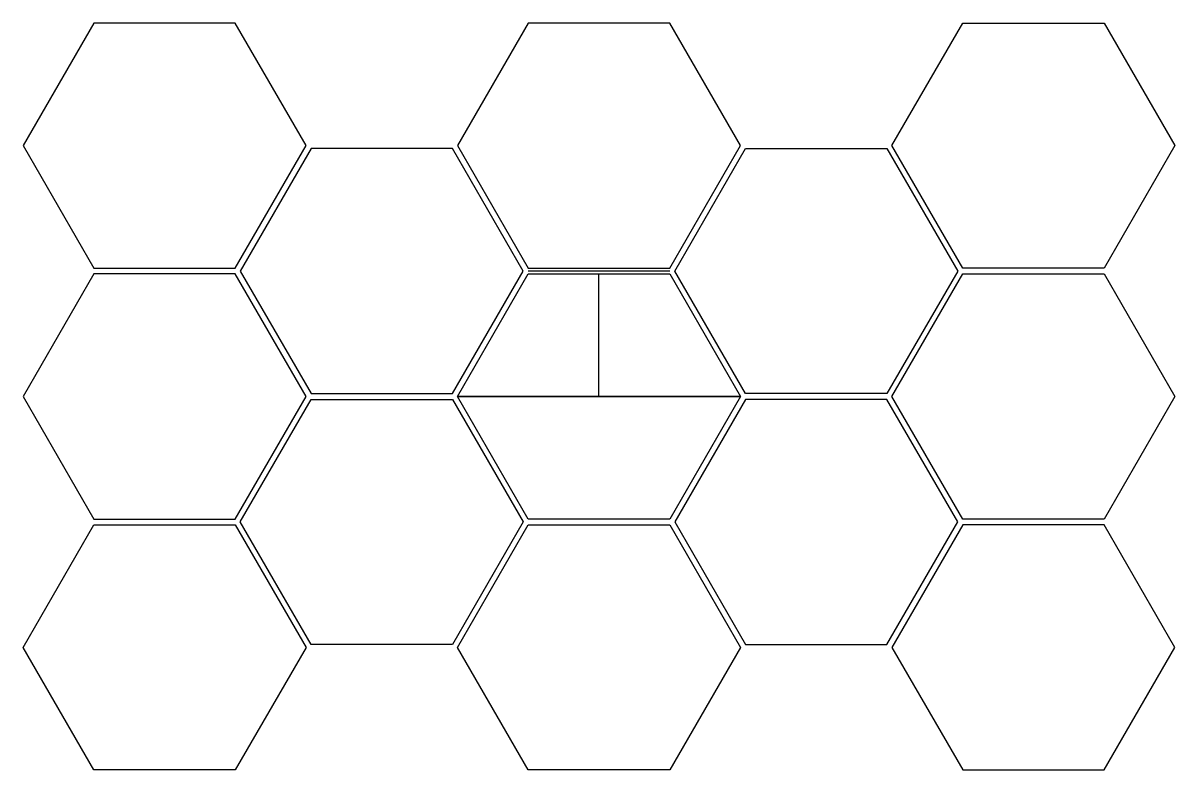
# Model space of a CAD drawing. Header units: millimetres. Extents: x -199 to 199, y -129 to 129.
import ezdxf

# ---------------------------------------------------------------- set-up
doc = ezdxf.new("R2010")
doc.units = ezdxf.units.MM
doc.layers.get('0').update_dxf_attribs({"linetype": 'CONTINUOUS'})

msp = doc.modelspace()

# ---------------------------------------------------------------- linework, layer by layer
for p, q in [((24.5, 43.44), (-24.5, 43.44)), ((0, 0), (0, 42.44))]:
    msp.add_line(p, q)
for points in [[(-125.96, 129.31), (-174.96, 129.31), (-199.46, 86.87), (-174.96, 44.44), (-125.96, 44.44), (-101.46, 86.87)], [(24.5, 44.44), (49, 86.87), (24.5, 129.31), (-24.5, 129.31), (-49, 86.87), (-24.5, 44.44)], [(174.96, 44.44), (125.96, 44.44), (101.46, 86.87), (125.96, 129.31), (174.96, 129.31), (199.46, 86.87)], [(-50.73, 85.87), (-99.73, 85.87), (-124.23, 43.44), (-99.73, 1), (-50.73, 1), (-26.23, 43.44)], [(50.73, 1), (26.23, 43.44), (50.73, 85.87), (99.73, 85.87), (124.23, 43.44), (99.73, 1)], [(-125.96, 42.44), (-174.96, 42.44), (-199.46, 0), (-174.96, -42.44), (-125.96, -42.44), (-101.46, 0)], [(-49, 0), (-24.5, 42.44), (24.5, 42.44), (49, 0), (24.5, -42.44), (-24.5, -42.44), (-49, 0), (49, 0)], [(101.46, 0), (125.96, 42.44), (174.96, 42.44), (199.46, 0), (174.96, -42.44), (125.96, -42.44)], [(-50.73, -85.87), (-99.73, -85.87), (-124.23, -43.44), (-99.73, -1), (-50.73, -1), (-26.23, -43.44)], [(50.73, -1), (26.23, -43.44), (50.73, -85.87), (99.73, -85.87), (124.23, -43.44), (99.73, -1)], [(-125.96, -129.31), (-174.96, -129.31), (-199.46, -86.87), (-174.96, -44.44), (-125.96, -44.44), (-101.46, -86.87)], [(24.5, -44.44), (49, -86.87), (24.5, -129.31), (-24.5, -129.31), (-49, -86.87), (-24.5, -44.44)], [(125.96, -129.31), (174.96, -129.31), (199.46, -86.87), (174.96, -44.44), (125.96, -44.44), (101.46, -86.87)]]:
    msp.add_lwpolyline(points, close=True)

doc.saveas('drawing.dxf')
